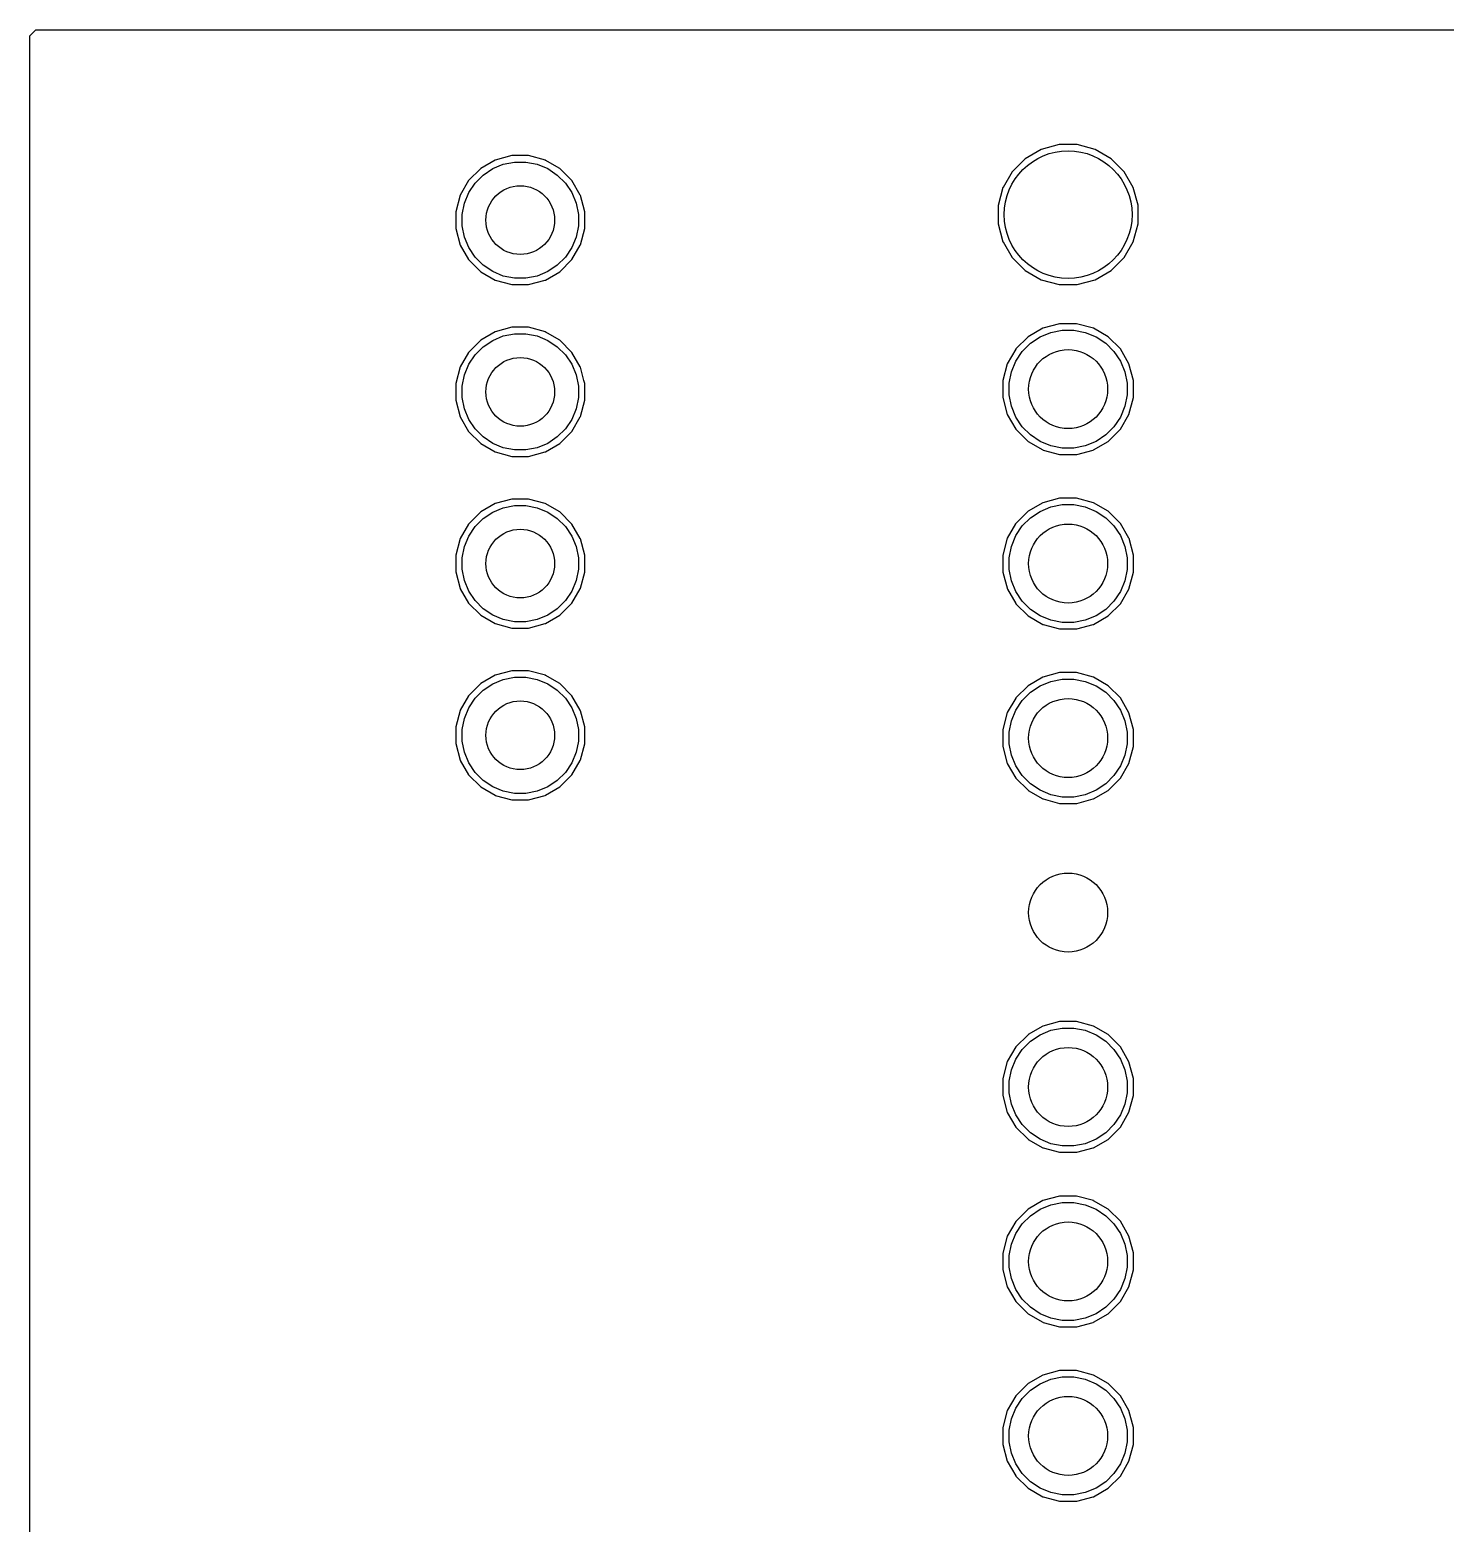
# Model space of a CAD drawing. Header units: inches. Extents: x 5.04 to 6.66, y -5.01 to -3.26.
# Drawn here: x 5.035 to 5.846, y -4.12 to -3.264 of the extents above; entities that cross this region are included whole.
import ezdxf

# ---------------------------------------------------------------- set-up
doc = ezdxf.new("R2010")
doc.units = ezdxf.units.IN
doc.header["$MEASUREMENT"] = 0
doc.layers.add('B.Cu', color=153, linetype='CONTINUOUS', true_color=0x4d7fc4)

msp = doc.modelspace()

# ---------------------------------------------------------------- linework, layer by layer
at = {"layer": 'B.Cu', "linetype": 'CONTINUOUS'}
for p, q in [((5.03543, -3.26724), (5.0389, -3.26378)), ((5.03543, -3.36807), (5.03543, -3.26724)), ((5.0389, -3.26378), (6.65402, -3.26378)), ((5.31165, -3.33583), (5.30209, -3.33843)), ((5.32126, -3.33583), (5.31165, -3.33583)), ((5.33083, -3.33843), (5.32126, -3.33583)), ((5.60575, -3.33764), (5.59835, -3.34508)), ((5.61492, -3.33236), (5.60575, -3.33764)), ((5.61496, -3.33232), (5.61492, -3.33236)), ((5.6252, -3.32957), (5.61496, -3.33232)), ((5.63563, -3.32957), (5.6252, -3.32957)), ((5.64587, -3.33232), (5.63563, -3.32957)), ((5.64591, -3.33236), (5.64587, -3.33232)), ((5.65508, -3.33764), (5.64591, -3.33236)), ((5.66248, -3.34508), (5.65508, -3.33764)), ((5.29378, -3.34323), (5.28681, -3.3502)), ((5.30209, -3.33843), (5.29378, -3.34323)), ((5.29521, -3.34697), (5.30067, -3.34332)), ((5.30067, -3.34332), (5.30673, -3.34081)), ((5.30673, -3.34081), (5.31316, -3.33953)), ((5.31316, -3.33953), (5.31972, -3.33953)), ((5.31972, -3.33953), (5.32616, -3.34081)), ((5.32616, -3.34081), (5.33222, -3.34332)), ((5.33909, -3.34323), (5.33079, -3.33843)), ((5.33079, -3.33843), (5.33083, -3.33843)), ((5.33222, -3.34332), (5.33767, -3.34697)), ((5.34606, -3.3502), (5.33909, -3.34323)), ((5.59831, -3.34512), (5.59311, -3.35406)), ((5.59835, -3.34508), (5.59831, -3.34512)), ((5.66252, -3.34512), (5.66248, -3.34508)), ((5.66772, -3.35406), (5.66252, -3.34512)), ((5.28681, -3.3502), (5.28205, -3.35843)), ((5.28693, -3.35706), (5.29058, -3.3516)), ((5.29058, -3.3516), (5.29521, -3.34697)), ((5.33767, -3.34697), (5.34231, -3.3516)), ((5.34231, -3.3516), (5.34596, -3.35706)), ((5.35083, -3.35843), (5.34606, -3.3502)), ((5.59307, -3.35417), (5.59031, -3.36449)), ((5.59311, -3.35406), (5.59307, -3.35417)), ((5.66776, -3.35417), (5.66772, -3.35406)), ((5.67047, -3.36433), (5.66776, -3.35417)), ((5.28201, -3.35854), (5.27945, -3.36807)), ((5.28205, -3.35843), (5.28201, -3.35854)), ((5.28314, -3.36955), (5.28442, -3.36312)), ((5.28442, -3.36312), (5.28693, -3.35706)), ((5.34596, -3.35706), (5.34847, -3.36312)), ((5.34847, -3.36312), (5.34975, -3.36955)), ((5.35094, -3.35874), (5.35083, -3.35843)), ((5.35246, -3.36449), (5.35094, -3.35874)), ((5.03543, -3.4665), (5.03543, -3.36807)), ((5.27945, -3.36807), (5.27945, -3.3776)), ((5.28314, -3.37611), (5.28314, -3.36955)), ((5.34975, -3.36955), (5.34975, -3.37611)), ((5.35339, -3.36799), (5.35246, -3.36449)), ((5.35339, -3.37768), (5.35339, -3.36799)), ((5.59031, -3.36449), (5.59031, -3.37488)), ((5.67051, -3.36449), (5.67047, -3.36433)), ((5.67051, -3.37488), (5.67051, -3.36449)), ((5.27945, -3.3776), (5.28201, -3.38713)), ((5.28442, -3.38255), (5.28314, -3.37611)), ((5.34975, -3.37611), (5.34847, -3.38255)), ((5.35094, -3.38693), (5.35339, -3.37768)), ((5.59031, -3.37488), (5.59307, -3.3852)), ((5.66776, -3.3852), (5.67051, -3.37488)), ((5.28201, -3.38713), (5.28205, -3.38724)), ((5.28205, -3.38724), (5.28681, -3.39547)), ((5.28693, -3.38861), (5.28442, -3.38255)), ((5.29058, -3.39406), (5.28693, -3.38861)), ((5.34596, -3.38861), (5.34231, -3.39406)), ((5.34847, -3.38255), (5.34596, -3.38861)), ((5.34606, -3.39547), (5.35083, -3.38724)), ((5.35083, -3.38724), (5.35094, -3.38693)), ((5.59307, -3.3852), (5.59311, -3.38531)), ((5.59311, -3.38531), (5.59831, -3.39425)), ((5.66252, -3.39425), (5.66772, -3.38531)), ((5.66772, -3.38531), (5.66776, -3.3852)), ((5.28681, -3.39547), (5.29378, -3.40244)), ((5.29521, -3.3987), (5.29058, -3.39406)), ((5.34231, -3.39406), (5.33767, -3.3987)), ((5.33909, -3.40244), (5.34606, -3.39547)), ((5.59831, -3.39425), (5.59835, -3.39429)), ((5.59835, -3.39429), (5.60575, -3.40173)), ((5.65508, -3.40173), (5.66248, -3.39429)), ((5.66248, -3.39429), (5.66252, -3.39425)), ((5.29378, -3.40244), (5.30201, -3.4072)), ((5.30067, -3.40235), (5.29521, -3.3987)), ((5.30673, -3.40486), (5.30067, -3.40235)), ((5.31316, -3.40614), (5.30673, -3.40486)), ((5.31972, -3.40614), (5.31316, -3.40614)), ((5.32616, -3.40486), (5.31972, -3.40614)), ((5.33222, -3.40235), (5.32616, -3.40486)), ((5.33087, -3.4072), (5.33909, -3.40244)), ((5.33767, -3.3987), (5.33222, -3.40235)), ((5.60575, -3.40173), (5.61492, -3.40701)), ((5.64591, -3.40701), (5.65508, -3.40173)), ((5.30201, -3.4072), (5.30213, -3.40724)), ((5.30213, -3.40724), (5.31169, -3.4098)), ((5.31169, -3.4098), (5.32122, -3.4098)), ((5.32122, -3.4098), (5.33075, -3.40724)), ((5.33075, -3.40724), (5.33087, -3.4072)), ((5.61492, -3.40701), (5.62524, -3.40976)), ((5.62524, -3.40976), (5.63559, -3.40976)), ((5.63559, -3.40976), (5.64594, -3.40701)), ((5.64594, -3.40701), (5.64591, -3.40701)), ((5.30209, -3.43685), (5.29378, -3.44165)), ((5.30067, -3.44175), (5.30673, -3.43924)), ((5.31165, -3.43425), (5.30209, -3.43685)), ((5.30673, -3.43924), (5.31316, -3.43796)), ((5.32126, -3.43425), (5.31165, -3.43425)), ((5.31316, -3.43796), (5.31972, -3.43796)), ((5.31972, -3.43796), (5.32616, -3.43924)), ((5.33083, -3.43685), (5.32126, -3.43425)), ((5.32616, -3.43924), (5.33222, -3.44175)), ((5.33909, -3.44165), (5.33079, -3.43685)), ((5.33079, -3.43685), (5.33083, -3.43685)), ((5.60744, -3.43972), (5.60043, -3.44669)), ((5.60748, -3.43969), (5.60744, -3.43972)), ((5.61591, -3.4348), (5.60748, -3.43969)), ((5.60887, -3.44344), (5.6144, -3.43974)), ((5.6144, -3.43974), (5.62055, -3.43719)), ((5.62555, -3.4322), (5.61591, -3.4348)), ((5.62055, -3.43719), (5.62708, -3.43589)), ((5.63524, -3.4322), (5.62555, -3.4322)), ((5.62708, -3.43589), (5.63374, -3.43589)), ((5.63374, -3.43589), (5.64027, -3.43719)), ((5.64492, -3.4348), (5.63524, -3.4322)), ((5.64027, -3.43719), (5.64642, -3.43974)), ((5.64504, -3.43484), (5.64492, -3.4348)), ((5.65339, -3.43969), (5.64504, -3.43484)), ((5.64642, -3.43974), (5.65195, -3.44344)), ((5.66035, -3.44665), (5.65339, -3.43969)), ((5.28681, -3.44862), (5.28205, -3.45685)), ((5.29378, -3.44165), (5.28681, -3.44862)), ((5.29058, -3.45003), (5.29521, -3.44539)), ((5.29521, -3.44539), (5.30067, -3.44175)), ((5.33222, -3.44175), (5.33767, -3.44539)), ((5.33767, -3.44539), (5.34231, -3.45003)), ((5.34606, -3.44862), (5.33909, -3.44165)), ((5.35083, -3.45685), (5.34606, -3.44862)), ((5.60039, -3.44673), (5.59555, -3.45512)), ((5.60043, -3.44669), (5.60039, -3.44673)), ((5.60046, -3.45368), (5.60416, -3.44814)), ((5.60416, -3.44814), (5.60887, -3.44344)), ((5.65195, -3.44344), (5.65666, -3.44814)), ((5.65666, -3.44814), (5.66036, -3.45368)), ((5.66528, -3.4552), (5.66035, -3.44665)), ((5.28201, -3.45697), (5.27945, -3.4665)), ((5.28205, -3.45685), (5.28201, -3.45697)), ((5.28442, -3.46155), (5.28693, -3.45548)), ((5.28693, -3.45548), (5.29058, -3.45003)), ((5.34231, -3.45003), (5.34596, -3.45548)), ((5.34596, -3.45548), (5.34847, -3.46155)), ((5.35094, -3.45717), (5.35083, -3.45685)), ((5.35297, -3.46484), (5.35094, -3.45717)), ((5.59555, -3.45512), (5.59291, -3.46484)), ((5.59792, -3.45983), (5.60046, -3.45368)), ((5.66036, -3.45368), (5.66291, -3.45983)), ((5.66787, -3.4648), (5.66528, -3.4552)), ((5.28314, -3.46798), (5.28442, -3.46155)), ((5.34847, -3.46155), (5.34975, -3.46798)), ((5.35339, -3.46642), (5.35297, -3.46484)), ((5.59291, -3.46484), (5.59291, -3.47453)), ((5.59662, -3.46636), (5.59792, -3.45983)), ((5.66291, -3.45983), (5.6642, -3.46636)), ((5.66787, -3.47457), (5.66787, -3.4648)), ((5.03543, -3.56492), (5.03543, -3.4665)), ((5.27945, -3.4665), (5.27945, -3.47602)), ((5.28314, -3.47454), (5.28314, -3.46798)), ((5.28442, -3.48097), (5.28314, -3.47454)), ((5.34975, -3.47454), (5.34847, -3.48097)), ((5.34975, -3.46798), (5.34975, -3.47454)), ((5.35339, -3.4761), (5.35339, -3.46642)), ((5.59291, -3.47453), (5.59555, -3.48425)), ((5.59662, -3.47301), (5.59662, -3.46636)), ((5.59792, -3.47954), (5.59662, -3.47301)), ((5.6642, -3.47301), (5.66291, -3.47954)), ((5.6642, -3.46636), (5.6642, -3.47301)), ((5.66528, -3.48417), (5.66787, -3.47457)), ((5.27945, -3.47602), (5.28201, -3.48555)), ((5.28693, -3.48703), (5.28442, -3.48097)), ((5.34847, -3.48097), (5.34596, -3.48703)), ((5.35094, -3.48535), (5.35339, -3.4761)), ((5.60046, -3.48569), (5.59792, -3.47954)), ((5.66291, -3.47954), (5.66036, -3.48569)), ((5.28201, -3.48555), (5.28205, -3.48567)), ((5.28205, -3.48567), (5.28681, -3.4939)), ((5.29058, -3.49249), (5.28693, -3.48703)), ((5.34596, -3.48703), (5.34231, -3.49249)), ((5.34606, -3.4939), (5.35083, -3.48567)), ((5.35083, -3.48567), (5.35094, -3.48535)), ((5.59555, -3.48425), (5.60039, -3.49264)), ((5.60416, -3.49123), (5.60046, -3.48569)), ((5.60887, -3.49593), (5.60416, -3.49123)), ((5.65666, -3.49123), (5.65195, -3.49593)), ((5.66036, -3.48569), (5.65666, -3.49123)), ((5.66035, -3.49272), (5.66528, -3.48417)), ((5.28681, -3.4939), (5.29378, -3.50087)), ((5.29521, -3.49713), (5.29058, -3.49249)), ((5.30067, -3.50077), (5.29521, -3.49713)), ((5.33767, -3.49713), (5.33222, -3.50077)), ((5.34231, -3.49249), (5.33767, -3.49713)), ((5.33909, -3.50087), (5.34606, -3.4939)), ((5.60039, -3.49264), (5.60043, -3.49268)), ((5.60043, -3.49268), (5.60744, -3.49965)), ((5.60744, -3.49965), (5.60748, -3.49969)), ((5.60748, -3.49969), (5.61583, -3.50453)), ((5.6144, -3.49963), (5.60887, -3.49593)), ((5.62055, -3.50218), (5.6144, -3.49963)), ((5.64642, -3.49963), (5.64027, -3.50218)), ((5.64504, -3.50453), (5.65339, -3.49969)), ((5.65195, -3.49593), (5.64642, -3.49963)), ((5.65339, -3.49969), (5.66035, -3.49272)), ((5.29378, -3.50087), (5.30201, -3.50563)), ((5.30673, -3.50328), (5.30067, -3.50077)), ((5.30201, -3.50563), (5.30213, -3.50567)), ((5.30213, -3.50567), (5.31169, -3.50823)), ((5.31316, -3.50456), (5.30673, -3.50328)), ((5.31169, -3.50823), (5.32122, -3.50823)), ((5.31972, -3.50456), (5.31316, -3.50456)), ((5.32616, -3.50328), (5.31972, -3.50456)), ((5.32122, -3.50823), (5.33075, -3.50567)), ((5.33222, -3.50077), (5.32616, -3.50328)), ((5.33075, -3.50567), (5.33087, -3.50563)), ((5.33087, -3.50563), (5.33909, -3.50087)), ((5.61583, -3.50453), (5.61602, -3.50461)), ((5.61602, -3.50461), (5.62551, -3.50713)), ((5.62708, -3.50348), (5.62055, -3.50218)), ((5.62551, -3.50713), (5.63531, -3.50713)), ((5.63374, -3.50348), (5.62708, -3.50348)), ((5.64027, -3.50218), (5.63374, -3.50348)), ((5.63531, -3.50713), (5.64484, -3.50461)), ((5.64484, -3.50461), (5.64504, -3.50453)), ((5.31165, -3.53268), (5.30209, -3.53528)), ((5.32126, -3.53268), (5.31165, -3.53268)), ((5.33079, -3.53528), (5.32126, -3.53268)), ((5.61591, -3.5348), (5.60748, -3.53969)), ((5.62555, -3.5322), (5.61591, -3.5348)), ((5.63524, -3.5322), (5.62555, -3.5322)), ((5.64492, -3.5348), (5.63524, -3.5322)), ((5.64504, -3.53484), (5.64492, -3.5348)), ((5.29378, -3.54008), (5.28681, -3.54705)), ((5.30209, -3.53528), (5.29378, -3.54008)), ((5.29522, -3.54382), (5.30067, -3.54017)), ((5.30067, -3.54017), (5.30673, -3.53766)), ((5.30673, -3.53766), (5.31317, -3.53638)), ((5.31317, -3.53638), (5.31973, -3.53638)), ((5.31973, -3.53638), (5.32616, -3.53766)), ((5.32616, -3.53766), (5.33222, -3.54017)), ((5.33909, -3.54008), (5.33079, -3.53528)), ((5.33222, -3.54017), (5.33767, -3.54382)), ((5.34606, -3.54705), (5.33909, -3.54008)), ((5.60744, -3.53972), (5.60043, -3.54669)), ((5.60748, -3.53969), (5.60744, -3.53972)), ((5.60887, -3.54344), (5.6144, -3.53974)), ((5.6144, -3.53974), (5.62055, -3.53719)), ((5.62055, -3.53719), (5.62708, -3.53589)), ((5.62708, -3.53589), (5.63374, -3.53589)), ((5.63374, -3.53589), (5.64027, -3.53719)), ((5.64027, -3.53719), (5.64642, -3.53974)), ((5.65339, -3.53969), (5.64504, -3.53484)), ((5.64642, -3.53974), (5.65195, -3.54344)), ((5.66035, -3.54665), (5.65339, -3.53969)), ((5.28681, -3.54705), (5.28205, -3.55528)), ((5.28693, -3.55391), (5.29058, -3.54846)), ((5.29058, -3.54846), (5.29522, -3.54382)), ((5.33767, -3.54382), (5.34231, -3.54846)), ((5.34231, -3.54846), (5.34596, -3.55391)), ((5.35083, -3.55528), (5.34606, -3.54705)), ((5.60035, -3.54681), (5.59555, -3.55512)), ((5.60043, -3.54669), (5.60035, -3.54681)), ((5.60046, -3.55368), (5.60416, -3.54814)), ((5.60416, -3.54814), (5.60887, -3.54344)), ((5.65195, -3.54344), (5.65666, -3.54814)), ((5.65666, -3.54814), (5.66036, -3.55368)), ((5.66528, -3.5552), (5.66035, -3.54665)), ((5.28201, -3.55539), (5.27945, -3.56492)), ((5.28205, -3.55528), (5.28201, -3.55539)), ((5.28314, -3.5664), (5.28442, -3.55997)), ((5.28442, -3.55997), (5.28693, -3.55391)), ((5.34596, -3.55391), (5.34847, -3.55997)), ((5.34847, -3.55997), (5.34975, -3.5664)), ((5.35091, -3.55551), (5.35083, -3.55528)), ((5.35339, -3.56484), (5.35091, -3.55551)), ((5.59555, -3.55512), (5.59291, -3.56484)), ((5.59662, -3.56636), (5.59792, -3.55983)), ((5.59792, -3.55983), (5.60046, -3.55368)), ((5.66036, -3.55368), (5.66291, -3.55983)), ((5.66291, -3.55983), (5.6642, -3.56636)), ((5.66535, -3.55539), (5.66528, -3.5552)), ((5.66787, -3.5648), (5.66535, -3.55539)), ((5.03543, -3.66335), (5.03543, -3.56492)), ((5.27945, -3.56492), (5.27945, -3.57445)), ((5.28314, -3.57297), (5.28314, -3.5664)), ((5.34975, -3.5664), (5.34975, -3.57297)), ((5.35339, -3.57453), (5.35339, -3.56484)), ((5.59291, -3.56484), (5.59291, -3.57453)), ((5.59662, -3.57301), (5.59662, -3.56636)), ((5.6642, -3.56636), (5.6642, -3.57301)), ((5.66787, -3.56685), (5.66787, -3.5648)), ((5.66787, -3.57457), (5.66787, -3.56685)), ((5.27945, -3.57445), (5.28201, -3.58398)), ((5.28442, -3.5794), (5.28314, -3.57297)), ((5.34975, -3.57297), (5.34847, -3.5794)), ((5.35094, -3.58378), (5.35339, -3.57453)), ((5.59291, -3.57453), (5.59559, -3.58433)), ((5.59792, -3.57954), (5.59662, -3.57301)), ((5.6642, -3.57301), (5.66291, -3.57954)), ((5.66524, -3.58429), (5.66787, -3.57457)), ((5.28201, -3.58398), (5.28205, -3.58409)), ((5.28205, -3.58409), (5.28681, -3.59232)), ((5.28693, -3.58546), (5.28442, -3.5794)), ((5.29058, -3.59091), (5.28693, -3.58546)), ((5.34596, -3.58546), (5.34231, -3.59091)), ((5.34847, -3.5794), (5.34596, -3.58546)), ((5.34606, -3.59232), (5.35083, -3.58409)), ((5.35083, -3.58409), (5.35091, -3.58394)), ((5.35091, -3.58394), (5.35094, -3.58382)), ((5.35094, -3.58382), (5.35094, -3.58378)), ((5.59559, -3.58433), (5.60039, -3.59264)), ((5.60046, -3.58569), (5.59792, -3.57954)), ((5.60416, -3.59123), (5.60046, -3.58569)), ((5.66036, -3.58569), (5.65666, -3.59123)), ((5.66035, -3.59272), (5.66524, -3.58429)), ((5.66291, -3.57954), (5.66036, -3.58569)), ((5.28681, -3.59232), (5.29378, -3.59929)), ((5.29522, -3.59555), (5.29058, -3.59091)), ((5.34231, -3.59091), (5.33767, -3.59555)), ((5.33909, -3.59929), (5.34606, -3.59232)), ((5.60039, -3.59264), (5.60047, -3.59272)), ((5.60047, -3.59272), (5.60744, -3.59965)), ((5.60887, -3.59593), (5.60416, -3.59123)), ((5.65666, -3.59123), (5.65195, -3.59593)), ((5.65339, -3.59969), (5.66035, -3.59272)), ((5.29378, -3.59929), (5.30201, -3.60406)), ((5.30067, -3.5992), (5.29522, -3.59555)), ((5.30673, -3.60171), (5.30067, -3.5992)), ((5.31317, -3.60299), (5.30673, -3.60171)), ((5.31973, -3.60299), (5.31317, -3.60299)), ((5.32616, -3.60171), (5.31973, -3.60299)), ((5.33222, -3.5992), (5.32616, -3.60171)), ((5.33087, -3.60406), (5.33909, -3.59929)), ((5.33767, -3.59555), (5.33222, -3.5992)), ((5.60744, -3.59965), (5.60748, -3.59969)), ((5.60748, -3.59969), (5.61583, -3.60453)), ((5.6144, -3.59963), (5.60887, -3.59593)), ((5.62055, -3.60218), (5.6144, -3.59963)), ((5.62708, -3.60348), (5.62055, -3.60218)), ((5.64027, -3.60218), (5.63374, -3.60348)), ((5.64642, -3.59963), (5.64027, -3.60218)), ((5.64504, -3.60453), (5.65339, -3.59969)), ((5.65195, -3.59593), (5.64642, -3.59963)), ((5.30201, -3.60406), (5.30213, -3.60409)), ((5.30213, -3.60409), (5.31169, -3.60665)), ((5.31169, -3.60665), (5.32122, -3.60665)), ((5.32122, -3.60665), (5.33075, -3.60409)), ((5.33075, -3.60409), (5.33087, -3.60406)), ((5.61583, -3.60453), (5.61602, -3.60461)), ((5.61602, -3.60461), (5.62551, -3.60713)), ((5.62551, -3.60713), (5.63531, -3.60713)), ((5.63374, -3.60348), (5.62708, -3.60348)), ((5.63531, -3.60713), (5.64484, -3.60461)), ((5.64484, -3.60461), (5.64504, -3.60453)), ((5.30209, -3.6337), (5.29378, -3.6385)), ((5.30067, -3.6386), (5.30673, -3.63609)), ((5.31165, -3.6311), (5.30209, -3.6337)), ((5.30673, -3.63609), (5.31317, -3.63481)), ((5.32126, -3.6311), (5.31165, -3.6311)), ((5.31317, -3.63481), (5.31973, -3.63481)), ((5.31973, -3.63481), (5.32616, -3.63609)), ((5.33083, -3.6337), (5.32126, -3.6311)), ((5.32616, -3.63609), (5.33222, -3.6386)), ((5.33909, -3.6385), (5.33079, -3.6337)), ((5.33079, -3.6337), (5.33083, -3.6337)), ((5.61591, -3.6348), (5.60748, -3.63969)), ((5.61441, -3.63974), (5.62056, -3.63719)), ((5.62555, -3.6322), (5.61591, -3.6348)), ((5.62056, -3.63719), (5.62708, -3.63589)), ((5.63524, -3.6322), (5.62555, -3.6322)), ((5.62708, -3.63589), (5.63374, -3.63589)), ((5.63374, -3.63589), (5.64027, -3.63719)), ((5.64492, -3.6348), (5.63524, -3.6322)), ((5.64027, -3.63719), (5.64642, -3.63974)), ((5.64504, -3.63484), (5.64492, -3.6348)), ((5.65339, -3.63969), (5.64504, -3.63484)), ((5.28681, -3.64547), (5.28205, -3.6537)), ((5.29378, -3.6385), (5.28681, -3.64547)), ((5.29058, -3.64688), (5.29522, -3.64224)), ((5.29522, -3.64224), (5.30067, -3.6386)), ((5.33222, -3.6386), (5.33768, -3.64224)), ((5.33768, -3.64224), (5.34231, -3.64688)), ((5.34606, -3.64547), (5.33909, -3.6385)), ((5.35083, -3.6537), (5.34606, -3.64547)), ((5.60744, -3.63972), (5.60043, -3.64669)), ((5.60416, -3.64814), (5.60887, -3.64344)), ((5.60748, -3.63969), (5.60744, -3.63972)), ((5.60887, -3.64344), (5.61441, -3.63974)), ((5.64642, -3.63974), (5.65195, -3.64344)), ((5.65195, -3.64344), (5.65666, -3.64814)), ((5.66035, -3.64665), (5.65339, -3.63969)), ((5.28201, -3.65382), (5.27945, -3.66335)), ((5.28205, -3.6537), (5.28201, -3.65382)), ((5.28442, -3.6584), (5.28693, -3.65234)), ((5.28693, -3.65234), (5.29058, -3.64688)), ((5.34231, -3.64688), (5.34596, -3.65234)), ((5.34596, -3.65234), (5.34847, -3.6584)), ((5.35094, -3.65402), (5.35083, -3.6537)), ((5.35339, -3.66327), (5.35094, -3.65402)), ((5.60039, -3.64673), (5.59555, -3.65512)), ((5.59792, -3.65983), (5.60047, -3.65368)), ((5.60043, -3.64669), (5.60039, -3.64673)), ((5.60047, -3.65368), (5.60416, -3.64814)), ((5.65666, -3.64814), (5.66036, -3.65368)), ((5.66528, -3.6552), (5.66035, -3.64665)), ((5.66036, -3.65368), (5.66291, -3.65983)), ((5.28314, -3.66483), (5.28442, -3.6584)), ((5.34847, -3.6584), (5.34975, -3.66483)), ((5.59555, -3.65512), (5.59291, -3.66484)), ((5.59662, -3.66636), (5.59792, -3.65983)), ((5.66291, -3.65983), (5.66421, -3.66636)), ((5.66787, -3.6648), (5.66528, -3.6552)), ((5.03543, -3.76665), (5.03543, -3.66335)), ((5.27945, -3.66335), (5.27945, -3.67287)), ((5.28314, -3.67139), (5.28314, -3.66483)), ((5.28442, -3.67782), (5.28314, -3.67139)), ((5.34975, -3.67139), (5.34847, -3.67782)), ((5.34975, -3.66483), (5.34975, -3.67139)), ((5.35339, -3.66484), (5.35339, -3.66327)), ((5.35339, -3.67295), (5.35339, -3.66484)), ((5.59291, -3.66484), (5.59291, -3.67453)), ((5.59662, -3.67301), (5.59662, -3.66636)), ((5.66421, -3.66636), (5.66421, -3.67301)), ((5.66787, -3.67457), (5.66787, -3.6648)), ((5.27945, -3.67287), (5.28201, -3.6824)), ((5.28693, -3.68389), (5.28442, -3.67782)), ((5.34847, -3.67782), (5.34596, -3.68389)), ((5.35094, -3.6822), (5.35339, -3.67295)), ((5.59291, -3.67453), (5.59555, -3.68425)), ((5.59792, -3.67954), (5.59662, -3.67301)), ((5.60047, -3.68569), (5.59792, -3.67954)), ((5.66291, -3.67954), (5.66036, -3.68569)), ((5.66421, -3.67301), (5.66291, -3.67954)), ((5.66528, -3.68421), (5.66787, -3.67457)), ((5.28201, -3.6824), (5.28205, -3.68252)), ((5.28205, -3.68252), (5.28681, -3.69075)), ((5.29058, -3.68934), (5.28693, -3.68389)), ((5.34596, -3.68389), (5.34231, -3.68934)), ((5.34606, -3.69075), (5.35083, -3.68252)), ((5.35083, -3.68252), (5.35094, -3.6822)), ((5.59555, -3.68425), (5.60039, -3.69264)), ((5.60416, -3.69123), (5.60047, -3.68569)), ((5.66036, -3.68569), (5.65666, -3.69123)), ((5.66035, -3.69272), (5.66524, -3.68425)), ((5.66524, -3.68425), (5.66528, -3.68421)), ((5.28681, -3.69075), (5.29378, -3.69772)), ((5.29522, -3.69398), (5.29058, -3.68934)), ((5.30067, -3.69762), (5.29522, -3.69398)), ((5.33768, -3.69398), (5.33222, -3.69762)), ((5.34231, -3.68934), (5.33768, -3.69398)), ((5.33909, -3.69772), (5.34606, -3.69075)), ((5.60039, -3.69264), (5.60043, -3.69268)), ((5.60043, -3.69268), (5.60744, -3.69965)), ((5.60887, -3.69593), (5.60416, -3.69123)), ((5.61441, -3.69963), (5.60887, -3.69593)), ((5.65195, -3.69593), (5.64642, -3.69963)), ((5.65666, -3.69123), (5.65195, -3.69593)), ((5.65339, -3.69969), (5.66035, -3.69272)), ((5.29378, -3.69772), (5.30201, -3.70248)), ((5.30673, -3.70013), (5.30067, -3.69762)), ((5.30201, -3.70248), (5.30213, -3.70252)), ((5.30213, -3.70252), (5.31169, -3.70508)), ((5.31317, -3.70141), (5.30673, -3.70013)), ((5.31169, -3.70508), (5.32122, -3.70508)), ((5.31973, -3.70141), (5.31317, -3.70141)), ((5.32616, -3.70013), (5.31973, -3.70141)), ((5.32122, -3.70508), (5.33075, -3.70252)), ((5.33222, -3.69762), (5.32616, -3.70013)), ((5.33075, -3.70252), (5.33087, -3.70248)), ((5.33087, -3.70248), (5.33909, -3.69772)), ((5.60744, -3.69965), (5.60748, -3.69969)), ((5.60748, -3.69969), (5.61583, -3.70453)), ((5.62056, -3.70218), (5.61441, -3.69963)), ((5.61583, -3.70453), (5.61602, -3.70461)), ((5.61602, -3.70461), (5.62551, -3.70713)), ((5.62708, -3.70348), (5.62056, -3.70218)), ((5.63374, -3.70348), (5.62708, -3.70348)), ((5.64027, -3.70218), (5.63374, -3.70348)), ((5.63531, -3.70713), (5.64484, -3.70461)), ((5.64642, -3.69963), (5.64027, -3.70218)), ((5.64484, -3.70461), (5.64504, -3.70453)), ((5.64504, -3.70453), (5.65339, -3.69969)), ((5.62551, -3.70713), (5.63531, -3.70713)), ((5.03543, -3.86484), (5.03543, -3.76665)), ((5.62555, -3.8322), (5.61591, -3.8348)), ((5.63524, -3.8322), (5.62555, -3.8322)), ((5.64492, -3.8348), (5.63524, -3.8322)), ((5.60744, -3.83972), (5.60043, -3.84669)), ((5.60748, -3.83969), (5.60744, -3.83972)), ((5.61591, -3.8348), (5.60748, -3.83969)), ((5.60887, -3.84344), (5.61441, -3.83974)), ((5.61441, -3.83974), (5.62056, -3.83719)), ((5.62056, -3.83719), (5.62709, -3.83589)), ((5.62709, -3.83589), (5.63374, -3.83589)), ((5.63374, -3.83589), (5.64027, -3.83719)), ((5.64027, -3.83719), (5.64642, -3.83974)), ((5.64504, -3.83484), (5.64492, -3.8348)), ((5.65339, -3.83969), (5.64504, -3.83484)), ((5.64642, -3.83974), (5.65196, -3.84344)), ((5.66035, -3.84665), (5.65339, -3.83969)), ((5.60039, -3.84673), (5.59555, -3.85512)), ((5.60043, -3.84669), (5.60039, -3.84673)), ((5.60047, -3.85368), (5.60417, -3.84814)), ((5.60417, -3.84814), (5.60887, -3.84344)), ((5.65196, -3.84344), (5.65666, -3.84814)), ((5.65666, -3.84814), (5.66036, -3.85368)), ((5.66528, -3.8552), (5.66035, -3.84665)), ((5.59555, -3.85512), (5.59291, -3.86484)), ((5.59662, -3.86636), (5.59792, -3.85983)), ((5.59792, -3.85983), (5.60047, -3.85368)), ((5.66036, -3.85368), (5.66291, -3.85983)), ((5.66291, -3.85983), (5.66421, -3.86636)), ((5.66787, -3.8648), (5.66528, -3.8552)), ((5.03543, -3.96484), (5.03543, -3.86484)), ((5.59291, -3.86484), (5.59291, -3.87453)), ((5.59662, -3.87301), (5.59662, -3.86636)), ((5.66421, -3.86636), (5.66421, -3.87301)), ((5.66787, -3.87457), (5.66787, -3.8648)), ((5.59291, -3.87453), (5.59555, -3.88425)), ((5.59792, -3.87954), (5.59662, -3.87301)), ((5.66421, -3.87301), (5.66291, -3.87954)), ((5.66528, -3.88417), (5.66787, -3.87457)), ((5.59555, -3.88425), (5.60039, -3.89264)), ((5.60047, -3.88569), (5.59792, -3.87954)), ((5.60417, -3.89123), (5.60047, -3.88569)), ((5.66036, -3.88569), (5.65666, -3.89123)), ((5.66035, -3.89272), (5.66528, -3.88417)), ((5.66291, -3.87954), (5.66036, -3.88569)), ((5.60039, -3.89264), (5.60043, -3.89268)), ((5.60043, -3.89268), (5.60744, -3.89965)), ((5.60887, -3.89593), (5.60417, -3.89123)), ((5.65666, -3.89123), (5.65196, -3.89593)), ((5.65339, -3.89969), (5.66035, -3.89272)), ((5.60744, -3.89965), (5.60748, -3.89969)), ((5.60748, -3.89969), (5.61583, -3.90453)), ((5.61441, -3.89963), (5.60887, -3.89593)), ((5.62056, -3.90218), (5.61441, -3.89963)), ((5.62709, -3.90348), (5.62056, -3.90218)), ((5.64027, -3.90218), (5.63374, -3.90348)), ((5.64642, -3.89963), (5.64027, -3.90218)), ((5.64504, -3.90453), (5.65339, -3.89969)), ((5.65196, -3.89593), (5.64642, -3.89963)), ((5.61583, -3.90453), (5.61602, -3.90461)), ((5.61602, -3.90461), (5.62551, -3.90713)), ((5.62551, -3.90713), (5.63531, -3.90713)), ((5.63374, -3.90348), (5.62709, -3.90348)), ((5.63531, -3.90713), (5.64484, -3.90461)), ((5.64484, -3.90461), (5.64504, -3.90453)), ((5.61591, -3.9348), (5.60748, -3.93969)), ((5.62555, -3.9322), (5.61591, -3.9348)), ((5.62056, -3.93719), (5.62709, -3.93589)), ((5.63524, -3.9322), (5.62555, -3.9322)), ((5.62709, -3.93589), (5.63374, -3.93589)), ((5.63374, -3.93589), (5.64027, -3.93719)), ((5.64492, -3.9348), (5.63524, -3.9322)), ((5.64504, -3.93484), (5.64492, -3.9348)), ((5.65339, -3.93969), (5.64504, -3.93484)), ((5.60744, -3.93972), (5.60043, -3.94669)), ((5.60417, -3.94814), (5.60887, -3.94344)), ((5.60748, -3.93969), (5.60744, -3.93972)), ((5.60887, -3.94344), (5.61441, -3.93974)), ((5.61441, -3.93974), (5.62056, -3.93719)), ((5.64027, -3.93719), (5.64642, -3.93974)), ((5.64642, -3.93974), (5.65196, -3.94344)), ((5.65196, -3.94344), (5.65666, -3.94814)), ((5.66035, -3.94665), (5.65339, -3.93969)), ((5.60039, -3.94673), (5.59555, -3.95512)), ((5.59792, -3.95983), (5.60047, -3.95368)), ((5.60043, -3.94669), (5.60039, -3.94673)), ((5.60047, -3.95368), (5.60417, -3.94814)), ((5.65666, -3.94814), (5.66036, -3.95368)), ((5.66528, -3.9552), (5.66035, -3.94665)), ((5.66036, -3.95368), (5.66291, -3.95983)), ((5.59555, -3.95512), (5.59291, -3.96484)), ((5.59662, -3.96636), (5.59792, -3.95983)), ((5.66291, -3.95983), (5.66421, -3.96636)), ((5.66787, -3.9648), (5.66528, -3.9552)), ((5.03543, -4.0648), (5.03543, -3.96484)), ((5.59291, -3.96484), (5.59291, -3.97453)), ((5.59662, -3.97301), (5.59662, -3.96636)), ((5.66421, -3.96636), (5.66421, -3.97301)), ((5.66787, -3.97457), (5.66787, -3.9648)), ((5.59291, -3.97453), (5.59555, -3.98425)), ((5.59792, -3.97954), (5.59662, -3.97301)), ((5.60047, -3.98569), (5.59792, -3.97954)), ((5.66291, -3.97954), (5.66036, -3.98569)), ((5.66421, -3.97301), (5.66291, -3.97954)), ((5.66528, -3.98417), (5.66787, -3.97457)), ((5.59555, -3.98425), (5.60039, -3.99264)), ((5.60417, -3.99123), (5.60047, -3.98569)), ((5.66036, -3.98569), (5.65666, -3.99123)), ((5.66035, -3.99272), (5.66528, -3.98417)), ((5.60039, -3.99264), (5.60043, -3.99268)), ((5.60043, -3.99268), (5.60744, -3.99965)), ((5.60887, -3.99593), (5.60417, -3.99123)), ((5.61441, -3.99963), (5.60887, -3.99593)), ((5.65196, -3.99593), (5.64642, -3.99963)), ((5.65666, -3.99123), (5.65196, -3.99593)), ((5.65339, -3.99969), (5.66035, -3.99272)), ((5.60744, -3.99965), (5.60748, -3.99969)), ((5.60748, -3.99969), (5.61583, -4.00453)), ((5.62056, -4.00218), (5.61441, -3.99963)), ((5.61583, -4.00453), (5.61602, -4.00461)), ((5.61602, -4.00461), (5.62551, -4.00713)), ((5.62709, -4.00348), (5.62056, -4.00218)), ((5.63374, -4.00348), (5.62709, -4.00348)), ((5.64027, -4.00218), (5.63374, -4.00348)), ((5.63531, -4.00713), (5.64484, -4.00461)), ((5.64642, -3.99963), (5.64027, -4.00218)), ((5.64484, -4.00461), (5.64504, -4.00453)), ((5.64504, -4.00453), (5.65339, -3.99969)), ((5.62551, -4.00713), (5.63531, -4.00713)), ((5.60744, -4.03972), (5.60043, -4.04669)), ((5.60748, -4.03969), (5.60744, -4.03972)), ((5.61591, -4.0348), (5.60748, -4.03969)), ((5.60887, -4.04344), (5.61441, -4.03974)), ((5.61441, -4.03974), (5.62056, -4.03719)), ((5.62555, -4.0322), (5.61591, -4.0348)), ((5.62056, -4.03719), (5.62709, -4.03589)), ((5.63524, -4.0322), (5.62555, -4.0322)), ((5.62709, -4.03589), (5.63374, -4.03589)), ((5.63374, -4.03589), (5.64027, -4.03719)), ((5.64492, -4.0348), (5.63524, -4.0322)), ((5.64027, -4.03719), (5.64642, -4.03974)), ((5.64504, -4.03484), (5.64492, -4.0348)), ((5.65339, -4.03969), (5.64504, -4.03484)), ((5.64642, -4.03974), (5.65196, -4.04344)), ((5.66035, -4.04665), (5.65339, -4.03969)), ((5.60039, -4.04673), (5.59555, -4.0552)), ((5.60043, -4.04669), (5.60039, -4.04673)), ((5.60047, -4.05368), (5.60417, -4.04814)), ((5.60417, -4.04814), (5.60887, -4.04344)), ((5.65196, -4.04344), (5.65666, -4.04814)), ((5.65666, -4.04814), (5.66036, -4.05368)), ((5.66528, -4.0552), (5.66035, -4.04665)), ((5.59555, -4.0552), (5.59295, -4.0648)), ((5.59792, -4.05983), (5.60047, -4.05368)), ((5.66036, -4.05368), (5.66291, -4.05983)), ((5.66786, -4.06476), (5.66528, -4.0552)), ((5.03543, -4.1648), (5.03543, -4.0648)), ((5.59295, -4.0648), (5.59295, -4.07457)), ((5.59662, -4.06636), (5.59792, -4.05983)), ((5.66291, -4.05983), (5.66421, -4.06636)), ((5.66787, -4.0648), (5.66786, -4.06476)), ((5.66787, -4.07457), (5.66787, -4.0648)), ((5.59662, -4.07301), (5.59662, -4.06636)), ((5.59792, -4.07954), (5.59662, -4.07301)), ((5.66421, -4.07301), (5.66291, -4.07954)), ((5.66421, -4.06636), (5.66421, -4.07301)), ((5.59295, -4.07457), (5.59555, -4.08417)), ((5.60047, -4.08569), (5.59792, -4.07954)), ((5.66291, -4.07954), (5.66036, -4.08569)), ((5.66528, -4.08417), (5.66787, -4.07457)), ((5.59555, -4.08417), (5.60039, -4.09264)), ((5.60417, -4.09123), (5.60047, -4.08569)), ((5.66036, -4.08569), (5.65666, -4.09123)), ((5.66035, -4.09272), (5.66528, -4.08417)), ((5.60039, -4.09264), (5.60043, -4.09268)), ((5.60043, -4.09268), (5.60744, -4.09965)), ((5.60887, -4.09593), (5.60417, -4.09123)), ((5.60744, -4.09965), (5.60748, -4.09969)), ((5.60748, -4.09969), (5.61583, -4.10453)), ((5.61441, -4.09963), (5.60887, -4.09593)), ((5.62056, -4.10218), (5.61441, -4.09963)), ((5.64642, -4.09963), (5.64027, -4.10218)), ((5.64504, -4.10453), (5.65339, -4.09969)), ((5.65196, -4.09593), (5.64642, -4.09963)), ((5.65666, -4.09123), (5.65196, -4.09593)), ((5.65339, -4.09969), (5.66035, -4.09272)), ((5.61583, -4.10453), (5.61602, -4.10461)), ((5.61602, -4.10461), (5.62551, -4.10713)), ((5.62709, -4.10348), (5.62056, -4.10218)), ((5.62551, -4.10713), (5.63531, -4.10713)), ((5.63374, -4.10348), (5.62709, -4.10348)), ((5.64027, -4.10218), (5.63374, -4.10348)), ((5.63531, -4.10713), (5.64484, -4.10461)), ((5.64484, -4.10461), (5.64504, -4.10453))]:
    msp.add_line(p, q, dxfattribs=at)
at = {"layer": 'B.Cu'}
for centre, radius in [((5.63041, -3.36969), 0.03661), ((5.63041, -3.36969), 0.03661), ((5.31644, -3.37283), 0.01969), ((5.31644, -3.37283), 0.01969), ((5.63041, -3.46969), 0.02264), ((5.63041, -3.46969), 0.02264), ((5.31644, -3.47126), 0.01969), ((5.31644, -3.47126), 0.01969), ((5.31645, -3.56969), 0.01969), ((5.31645, -3.56969), 0.01969), ((5.63041, -3.56969), 0.02264), ((5.63041, -3.56969), 0.02264), ((5.31645, -3.66811), 0.01969), ((5.31645, -3.66811), 0.01969), ((5.63041, -3.66969), 0.02264), ((5.63041, -3.66969), 0.02264), ((5.63041, -3.76969), 0.02264), ((5.63041, -3.76969), 0.02264), ((5.63041, -3.86969), 0.02264), ((5.63041, -3.86969), 0.02264), ((5.63041, -3.96969), 0.02264), ((5.63041, -3.96969), 0.02264), ((5.63042, -4.06969), 0.02264), ((5.63042, -4.06969), 0.02264)]:
    msp.add_circle(centre, radius, dxfattribs=at)

doc.saveas('drawing.dxf')
